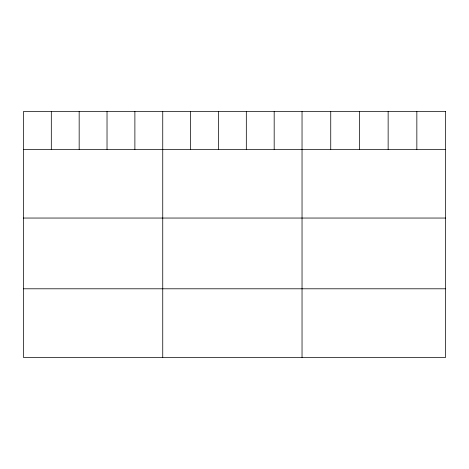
<?xml version="1.0" encoding="UTF-8"?>
<svg xmlns="http://www.w3.org/2000/svg" width="469" height="469" viewBox="0 0 469 469"><rect width="100%" height="100%" fill="white"/><g stroke="black" fill="none" stroke-linecap="round" stroke-linejoin="round"><path stroke-width="0.7" d="M23.45 149.377L445.55 149.377M23.45 218.044L445.55 218.044M23.45 288.793L445.55 288.793M416.847 111.54L416.847 149.377M388.144 111.54L388.144 149.377M359.442 111.54L359.442 149.377M330.739 111.54L330.739 149.377M302.036 111.54L302.036 357.46M274.177 111.54L274.177 149.377M246.319 111.54L246.319 149.377M218.46 111.54L218.46 149.377M190.602 111.54L190.602 149.377M162.743 111.54L162.743 357.46M134.884 111.54L134.884 149.377M107.026 111.54L107.026 149.377M79.167 111.54L79.167 149.377M51.309 111.54L51.309 149.377M445.55 111.54L23.45 111.54L23.45 357.46L445.55 357.46L445.55 111.54"/></g></svg>
